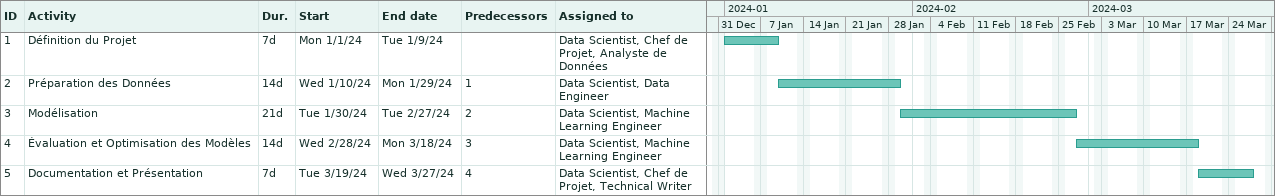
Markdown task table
| ID | Task | Duration | Start | Finish | Predecessors | Resources |
|---|---|---|---|---|---|---|
| 1 | Définition du Projet | 7d | 2024-01-01 | 2024-01-09 |  | Data Scientist, Chef de Projet, Analyste de Données |
| 2 | Préparation des Données | 14d | 2024-01-10 | 2024-01-29 | 1 | Data Scientist, Data Engineer |
| 3 | Modélisation | 21d | 2024-01-30 | 2024-02-27 | 2 | Data Scientist, Machine Learning Engineer |
| 4 | Évaluation et Optimisation des Modèles | 14d | 2024-02-28 | 2024-03-18 | 3 | Data Scientist, Machine Learning Engineer |
| 5 | Documentation et Présentation | 7d | 2024-03-19 | 2024-03-27 | 4 | Data Scientist, Chef de Projet, Technical Writer |
